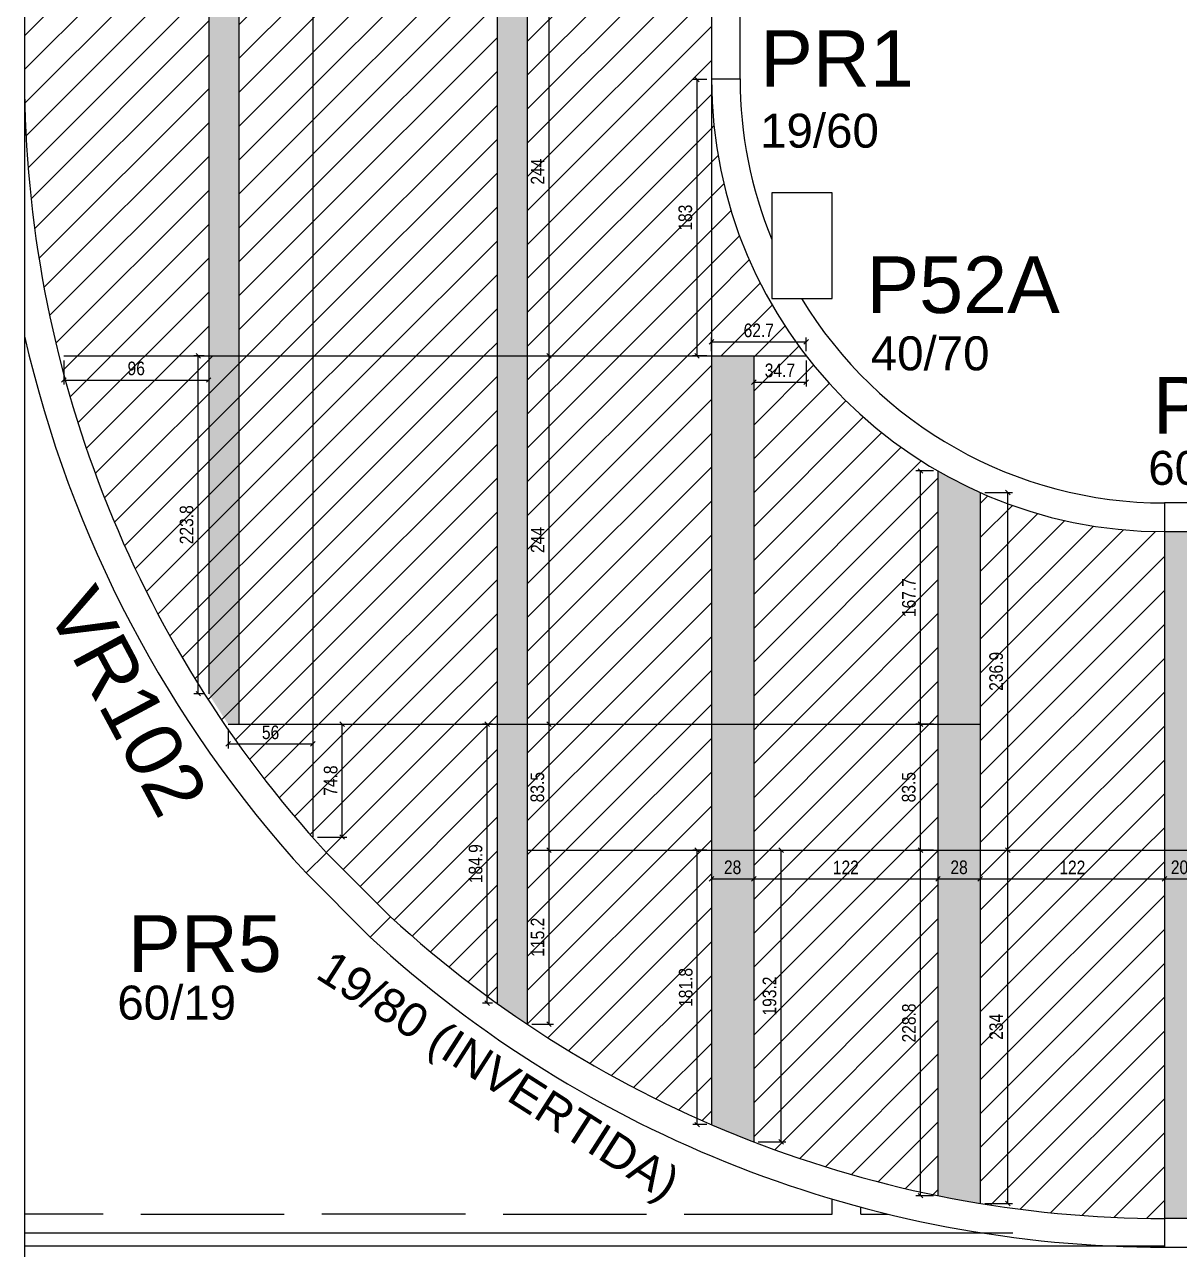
# Model space of a CAD drawing. Extents: x 1137 to 6709, y 1202 to 4823.
# Drawn here: x 2800 to 3565, y 2469 to 3281 of the extents above; entities that cross this region are included whole.
import ezdxf

# ---------------------------------------------------------------- set-up
doc = ezdxf.new("R2010")
doc.units = 0
for name, color, linetype in [('216', 7, 'Continuous'), ('220', 4, 'Continuous'), ('Painéis', 200, 'Continuous'), ('Pilares', 5, 'Continuous'), ('VIGA', 3, 'Continuous')]:
    doc.layers.add(name, color=color, linetype=linetype)
doc.layers.add('Hachura', color=251, linetype='Continuous', lineweight=9)
doc.layers.add('REAPROVEITAMENTO', color=251, linetype='Continuous', lineweight=9)
doc.styles.add('COTA TECNICA-50', font='techl___.ttf', dxfattribs={"height": 9})
doc.styles.get("Standard").update_dxf_attribs({"font": 'arial.ttf'})
doc.dimstyles.new('COTA PAINEL-50', dxfattribs={"dimtxt": 9, "dimasz": 3, "dimexe": 3, "dimexo": 3, "dimgap": 3, "dimtad": 1, "dimdec": 1, "dimzin": 12, "dimdsep": 46, "dimtxsty": 'COTA TECNICA-50', "dimblk1": 'OBLIQUE', "dimblk2": 'OBLIQUE', "dimsah": 1, "dimcen": 0.9, "dimclrd": 4, "dimclre": 4, "dimclrt": 240, "dimadec": 1, "dimazin": 3, "dimtfac": 1, "dimtdec": 1, "dimtmove": 0, "dimatfit": 3, "dimfxl": 1, "dimtolj": 1, "dimtzin": 12, "dimarcsym": 0})
pattern_1 = [(45, (3784.961, 2889.085), (-6.73519, 6.73519), []), (45, (3789.451, 2889.085), (-6.73519, 6.73519), [])]
pattern_2 = [(45, (3784.961, 2889.085), (-11.22532, 11.22532), [])]

# ---------------------------------------------------------------- blocks, each defined once
blk = doc.blocks.new('_Oblique')
at = {"color": 0, "linetype": 'ByBlock', "lineweight": -2}
blk.add_line((-0.5, -0.5), (0.5, 0.5), dxfattribs=at)
blk = doc.blocks.new('*D7')
at = {"color": 4, "lineweight": -2, "transparency": 16777216}
for p, q in [((2825.72, 3058.27), (2825.72, 3042.23)), ((2921.69, 3058.27), (2921.69, 3042.23)), ((2825.72, 3045.23), (2921.69, 3045.23))]:
    blk.add_line(p, q, dxfattribs=at)
at = {"layer": 'Defpoints', "color": 0, "transparency": 16777216}
for p in [(2825.72, 3061.27), (2921.69, 3061.27), (2921.69, 3045.23)]:
    blk.add_point(p, dxfattribs=at)
at = {"color": 4, "lineweight": -2, "transparency": 16777216, "xscale": 3, "yscale": 3, "zscale": 3, "rotation": 180}
blk.add_blockref('_Oblique', (2825.72, 3045.23), dxfattribs=at)
at = {"color": 4, "lineweight": -2, "transparency": 16777216, "xscale": 3, "yscale": 3, "zscale": 3}
blk.add_blockref('_Oblique', (2921.69, 3045.23), dxfattribs=at)
at = {"color": 240, "transparency": 16777216, "insert": (2873.7, 3052.85), "char_height": 9, "attachment_point": 5, "style": 'COTA TECNICA-50'}
blk.add_mtext('\\A1;96', dxfattribs=at)
blk = doc.blocks.new('*D8')
at = {"color": 4, "lineweight": -2, "transparency": 16777216}
for p, q in [((3251.69, 3244.28), (3242.14, 3244.28)), ((3245.14, 3061.27), (3245.14, 3244.28)), ((3251.69, 3061.27), (3242.14, 3061.27))]:
    blk.add_line(p, q, dxfattribs=at)
at = {"layer": 'Defpoints', "color": 0, "transparency": 16777216}
for p in [(3245.14, 3244.28), (3254.69, 3244.28), (3254.69, 3061.27)]:
    blk.add_point(p, dxfattribs=at)
at = {"color": 4, "lineweight": -2, "transparency": 16777216, "xscale": 3, "yscale": 3, "zscale": 3}
for p, rotation in [((3245.14, 3244.28), 90), ((3245.14, 3061.27), 270)]:
    blk.add_blockref('_Oblique', p, dxfattribs=dict(at, rotation=rotation))
at = {"color": 240, "transparency": 16777216, "insert": (3237.42, 3152.77), "char_height": 9, "attachment_point": 5, "rotation": 90, "style": 'COTA TECNICA-50'}
blk.add_mtext('\\A1;183', dxfattribs=at)
blk = doc.blocks.new('*D9')
at = {"color": 4, "lineweight": -2, "transparency": 16777216}
for p, q in [((3254.69, 3064.27), (3254.69, 3073.47)), ((3254.69, 3070.47), (3317.35, 3070.47)), ((3317.35, 3064.27), (3317.35, 3073.47))]:
    blk.add_line(p, q, dxfattribs=at)
at = {"layer": 'Defpoints', "color": 0, "transparency": 16777216}
for p in [(3317.35, 3070.47), (3254.69, 3061.27), (3317.35, 3061.27)]:
    blk.add_point(p, dxfattribs=at)
at = {"color": 4, "lineweight": -2, "transparency": 16777216, "xscale": 3, "yscale": 3, "zscale": 3, "rotation": 180}
blk.add_blockref('_Oblique', (3254.69, 3070.47), dxfattribs=at)
at = {"color": 4, "lineweight": -2, "transparency": 16777216, "xscale": 3, "yscale": 3, "zscale": 3}
blk.add_blockref('_Oblique', (3317.35, 3070.47), dxfattribs=at)
at = {"color": 240, "transparency": 16777216, "insert": (3286.02, 3078.06), "char_height": 9, "attachment_point": 5, "style": 'COTA TECNICA-50'}
blk.add_mtext('\\A1;62.7', dxfattribs=at)
blk = doc.blocks.new('*D10')
at = {"color": 4, "lineweight": -2, "transparency": 16777216}
for p, q in [((3282.69, 3058.27), (3282.69, 3040.87)), ((3317.35, 3058.27), (3317.35, 3040.87)), ((3282.69, 3043.87), (3317.35, 3043.87))]:
    blk.add_line(p, q, dxfattribs=at)
at = {"layer": 'Defpoints', "color": 0, "transparency": 16777216}
for p in [(3282.69, 3061.27), (3317.35, 3061.27), (3317.35, 3043.87)]:
    blk.add_point(p, dxfattribs=at)
at = {"color": 4, "lineweight": -2, "transparency": 16777216, "xscale": 3, "yscale": 3, "zscale": 3, "rotation": 180}
blk.add_blockref('_Oblique', (3282.69, 3043.87), dxfattribs=at)
at = {"color": 4, "lineweight": -2, "transparency": 16777216, "xscale": 3, "yscale": 3, "zscale": 3}
blk.add_blockref('_Oblique', (3317.35, 3043.87), dxfattribs=at)
at = {"color": 240, "transparency": 16777216, "insert": (3300.02, 3051.57), "char_height": 9, "attachment_point": 5, "style": 'COTA TECNICA-50'}
blk.add_mtext('\\A1;34.7', dxfattribs=at)
blk = doc.blocks.new('*D11')
at = {"color": 4, "lineweight": -2, "transparency": 16777216}
for p, q in [((3401.69, 2984.97), (3390.11, 2984.97)), ((3393.11, 2817.27), (3393.11, 2984.97)), ((3401.69, 2817.27), (3390.11, 2817.27))]:
    blk.add_line(p, q, dxfattribs=at)
at = {"layer": 'Defpoints', "color": 0, "transparency": 16777216}
for p in [(3393.11, 2984.97), (3404.69, 2984.97), (3404.69, 2817.27)]:
    blk.add_point(p, dxfattribs=at)
at = {"color": 4, "lineweight": -2, "transparency": 16777216, "xscale": 3, "yscale": 3, "zscale": 3}
for p, rotation in [((3393.11, 2984.97), 90), ((3393.11, 2817.27), 270)]:
    blk.add_blockref('_Oblique', p, dxfattribs=dict(at, rotation=rotation))
at = {"color": 240, "transparency": 16777216, "insert": (3385.52, 2901.12), "char_height": 9, "attachment_point": 5, "rotation": 90, "style": 'COTA TECNICA-50'}
blk.add_mtext('\\A1;167.7', dxfattribs=at)
blk = doc.blocks.new('*D12')
at = {"color": 4, "lineweight": -2, "transparency": 16777216}
for p, q in [((3254.69, 2730.77), (3254.69, 2711.83)), ((3282.69, 2730.77), (3282.69, 2711.83)), ((3254.69, 2714.83), (3282.69, 2714.83))]:
    blk.add_line(p, q, dxfattribs=at)
at = {"layer": 'Defpoints', "color": 0, "transparency": 16777216}
for p in [(3254.69, 2733.77), (3282.69, 2733.77), (3282.69, 2714.83)]:
    blk.add_point(p, dxfattribs=at)
at = {"color": 4, "lineweight": -2, "transparency": 16777216, "xscale": 3, "yscale": 3, "zscale": 3, "rotation": 180}
blk.add_blockref('_Oblique', (3254.69, 2714.83), dxfattribs=at)
at = {"color": 4, "lineweight": -2, "transparency": 16777216, "xscale": 3, "yscale": 3, "zscale": 3}
blk.add_blockref('_Oblique', (3282.69, 2714.83), dxfattribs=at)
at = {"color": 240, "transparency": 16777216, "insert": (3268.69, 2722.42), "char_height": 9, "attachment_point": 5, "style": 'COTA TECNICA-50'}
blk.add_mtext('\\A1;28', dxfattribs=at)
blk = doc.blocks.new('*D13')
at = {"color": 4, "lineweight": -2, "transparency": 16777216}
for p, q in [((3282.69, 2730.77), (3282.69, 2711.83)), ((3282.69, 2714.83), (3404.69, 2714.83))]:
    blk.add_line(p, q, dxfattribs=at)
at = {"layer": 'Defpoints', "color": 0, "transparency": 16777216}
for p in [(3282.69, 2733.77), (3404.69, 2714.83), (3404.69, 2714.83)]:
    blk.add_point(p, dxfattribs=at)
at = {"color": 4, "lineweight": -2, "transparency": 16777216, "xscale": 3, "yscale": 3, "zscale": 3, "rotation": 180}
blk.add_blockref('_Oblique', (3282.69, 2714.83), dxfattribs=at)
at = {"color": 4, "lineweight": -2, "transparency": 16777216, "xscale": 3, "yscale": 3, "zscale": 3}
blk.add_blockref('_Oblique', (3404.69, 2714.83), dxfattribs=at)
at = {"color": 240, "transparency": 16777216, "insert": (3343.69, 2722.38), "char_height": 9, "attachment_point": 5, "style": 'COTA TECNICA-50'}
blk.add_mtext('\\A1;122', dxfattribs=at)
blk = doc.blocks.new('*D14')
at = {"color": 4, "lineweight": -2, "transparency": 16777216}
blk.add_line((3404.69, 2714.83), (3432.69, 2714.83), dxfattribs=at)
at = {"layer": 'Defpoints', "color": 0, "transparency": 16777216}
for p in [(3404.69, 2714.83), (3432.69, 2714.83), (3432.69, 2714.83)]:
    blk.add_point(p, dxfattribs=at)
at = {"color": 4, "lineweight": -2, "transparency": 16777216, "xscale": 3, "yscale": 3, "zscale": 3, "rotation": 180}
blk.add_blockref('_Oblique', (3404.69, 2714.83), dxfattribs=at)
at = {"color": 4, "lineweight": -2, "transparency": 16777216, "xscale": 3, "yscale": 3, "zscale": 3}
blk.add_blockref('_Oblique', (3432.69, 2714.83), dxfattribs=at)
at = {"color": 240, "transparency": 16777216, "insert": (3418.69, 2722.42), "char_height": 9, "attachment_point": 5, "style": 'COTA TECNICA-50'}
blk.add_mtext('\\A1;28', dxfattribs=at)
blk = doc.blocks.new('*D15')
at = {"color": 4, "lineweight": -2, "transparency": 16777216}
blk.add_line((3432.69, 2714.83), (3554.69, 2714.83), dxfattribs=at)
at = {"layer": 'Defpoints', "color": 0, "transparency": 16777216}
for p in [(3432.69, 2714.83), (3554.69, 2714.83), (3554.69, 2714.83)]:
    blk.add_point(p, dxfattribs=at)
at = {"color": 4, "lineweight": -2, "transparency": 16777216, "xscale": 3, "yscale": 3, "zscale": 3, "rotation": 180}
blk.add_blockref('_Oblique', (3432.69, 2714.83), dxfattribs=at)
at = {"color": 4, "lineweight": -2, "transparency": 16777216, "xscale": 3, "yscale": 3, "zscale": 3}
blk.add_blockref('_Oblique', (3554.69, 2714.83), dxfattribs=at)
at = {"color": 240, "transparency": 16777216, "insert": (3493.69, 2722.38), "char_height": 9, "attachment_point": 5, "style": 'COTA TECNICA-50'}
blk.add_mtext('\\A1;122', dxfattribs=at)
blk = doc.blocks.new('*D16')
at = {"color": 4, "lineweight": -2, "transparency": 16777216}
blk.add_line((3554.69, 2714.83), (3574.69, 2714.83), dxfattribs=at)
at = {"layer": 'Defpoints', "color": 0, "transparency": 16777216}
for p in [(3554.69, 2714.83), (3574.69, 2714.83), (3574.69, 2714.83)]:
    blk.add_point(p, dxfattribs=at)
at = {"color": 4, "lineweight": -2, "transparency": 16777216, "xscale": 3, "yscale": 3, "zscale": 3, "rotation": 180}
blk.add_blockref('_Oblique', (3554.69, 2714.83), dxfattribs=at)
at = {"color": 4, "lineweight": -2, "transparency": 16777216, "xscale": 3, "yscale": 3, "zscale": 3}
blk.add_blockref('_Oblique', (3574.69, 2714.83), dxfattribs=at)
at = {"color": 240, "transparency": 16777216, "insert": (3564.69, 2722.42), "char_height": 9, "attachment_point": 5, "style": 'COTA TECNICA-50'}
blk.add_mtext('\\A1;20', dxfattribs=at)
blk = doc.blocks.new('*D27')
at = {"color": 4, "lineweight": -2, "transparency": 16777216}
for p, q in [((3135.69, 2733.77), (3150.12, 2733.77)), ((3147.12, 2618.53), (3147.12, 2733.77)), ((3135.69, 2618.53), (3150.12, 2618.53))]:
    blk.add_line(p, q, dxfattribs=at)
at = {"layer": 'Defpoints', "color": 0, "transparency": 16777216}
for p in [(3132.69, 2733.77), (3147.12, 2733.77), (3132.69, 2618.53)]:
    blk.add_point(p, dxfattribs=at)
at = {"color": 4, "lineweight": -2, "transparency": 16777216, "xscale": 3, "yscale": 3, "zscale": 3}
for p, rotation in [((3147.12, 2733.77), 90), ((3147.12, 2618.53), 270)]:
    blk.add_blockref('_Oblique', p, dxfattribs=dict(at, rotation=rotation))
at = {"color": 240, "transparency": 16777216, "insert": (3139.52, 2676.15), "char_height": 9, "attachment_point": 5, "rotation": 90, "style": 'COTA TECNICA-50'}
blk.add_mtext('\\A1;115.2', dxfattribs=at)
blk = doc.blocks.new('*D28')
at = {"color": 4, "lineweight": -2, "transparency": 16777216}
for p, q in [((3135.69, 2817.27), (3150.12, 2817.27)), ((3147.12, 2733.77), (3147.12, 2817.27)), ((3135.69, 2733.77), (3150.12, 2733.77))]:
    blk.add_line(p, q, dxfattribs=at)
at = {"layer": 'Defpoints', "color": 0, "transparency": 16777216}
for p in [(3132.69, 2817.27), (3147.12, 2817.27), (3132.69, 2733.77)]:
    blk.add_point(p, dxfattribs=at)
at = {"color": 4, "lineweight": -2, "transparency": 16777216, "xscale": 3, "yscale": 3, "zscale": 3}
for p, rotation in [((3147.12, 2817.27), 90), ((3147.12, 2733.77), 270)]:
    blk.add_blockref('_Oblique', p, dxfattribs=dict(at, rotation=rotation))
at = {"color": 240, "transparency": 16777216, "insert": (3139.4, 2775.52), "char_height": 9, "attachment_point": 5, "rotation": 90, "style": 'COTA TECNICA-50'}
blk.add_mtext('\\A1;83.5', dxfattribs=at)
blk = doc.blocks.new('*D29')
at = {"color": 4, "lineweight": -2, "transparency": 16777216}
for p, q in [((3135.69, 3061.27), (3150.12, 3061.27)), ((3147.12, 2817.27), (3147.12, 3061.27)), ((3135.69, 2817.27), (3150.12, 2817.27))]:
    blk.add_line(p, q, dxfattribs=at)
at = {"layer": 'Defpoints', "color": 0, "transparency": 16777216}
for p in [(3132.69, 3061.27), (3147.12, 3061.27), (3132.69, 2817.27)]:
    blk.add_point(p, dxfattribs=at)
at = {"color": 4, "lineweight": -2, "transparency": 16777216, "xscale": 3, "yscale": 3, "zscale": 3}
for p, rotation in [((3147.12, 3061.27), 90), ((3147.12, 2817.27), 270)]:
    blk.add_blockref('_Oblique', p, dxfattribs=dict(at, rotation=rotation))
at = {"color": 240, "transparency": 16777216, "insert": (3139.55, 2939.27), "char_height": 9, "attachment_point": 5, "rotation": 90, "style": 'COTA TECNICA-50'}
blk.add_mtext('\\A1;244', dxfattribs=at)
blk = doc.blocks.new('*D30')
at = {"color": 4, "lineweight": -2, "transparency": 16777216}
for p, q in [((3135.69, 3305.27), (3150.12, 3305.27)), ((3147.12, 3061.27), (3147.12, 3305.27)), ((3135.69, 3061.27), (3150.12, 3061.27))]:
    blk.add_line(p, q, dxfattribs=at)
at = {"layer": 'Defpoints', "color": 0, "transparency": 16777216}
for p in [(3132.69, 3305.27), (3147.12, 3305.27), (3132.69, 3061.27)]:
    blk.add_point(p, dxfattribs=at)
at = {"color": 4, "lineweight": -2, "transparency": 16777216, "xscale": 3, "yscale": 3, "zscale": 3}
for p, rotation in [((3147.12, 3305.27), 90), ((3147.12, 3061.27), 270)]:
    blk.add_blockref('_Oblique', p, dxfattribs=dict(at, rotation=rotation))
at = {"color": 240, "transparency": 16777216, "insert": (3139.55, 3183.27), "char_height": 9, "attachment_point": 5, "rotation": 90, "style": 'COTA TECNICA-50'}
blk.add_mtext('\\A1;244', dxfattribs=at)
blk = doc.blocks.new('*D32')
at = {"color": 4, "lineweight": -2, "transparency": 16777216}
for p, q in [((2934.64, 2814.27), (2934.64, 2801.19)), ((2990.69, 2814.27), (2990.69, 2801.19)), ((2934.64, 2804.19), (2990.69, 2804.19))]:
    blk.add_line(p, q, dxfattribs=at)
at = {"layer": 'Defpoints', "color": 0, "transparency": 16777216}
for p in [(2934.64, 2817.27), (2990.69, 2817.27), (2990.69, 2804.19)]:
    blk.add_point(p, dxfattribs=at)
at = {"color": 4, "lineweight": -2, "transparency": 16777216, "xscale": 3, "yscale": 3, "zscale": 3, "rotation": 180}
blk.add_blockref('_Oblique', (2934.64, 2804.19), dxfattribs=at)
at = {"color": 4, "lineweight": -2, "transparency": 16777216, "xscale": 3, "yscale": 3, "zscale": 3}
blk.add_blockref('_Oblique', (2990.69, 2804.19), dxfattribs=at)
at = {"color": 240, "transparency": 16777216, "insert": (2962.66, 2811.79), "char_height": 9, "attachment_point": 5, "style": 'COTA TECNICA-50'}
blk.add_mtext('\\A1;56', dxfattribs=at)
blk = doc.blocks.new('*D33')
at = {"color": 4, "lineweight": -2, "transparency": 16777216}
for p, q in [((2993.69, 2817.27), (3013.08, 2817.27)), ((3010.08, 2742.49), (3010.08, 2817.27)), ((2993.69, 2742.49), (3013.08, 2742.49))]:
    blk.add_line(p, q, dxfattribs=at)
at = {"layer": 'Defpoints', "color": 0, "transparency": 16777216}
for p in [(2990.69, 2817.27), (3010.08, 2817.27), (2990.69, 2742.49)]:
    blk.add_point(p, dxfattribs=at)
at = {"color": 4, "lineweight": -2, "transparency": 16777216, "xscale": 3, "yscale": 3, "zscale": 3}
for p, rotation in [((3010.08, 2817.27), 90), ((3010.08, 2742.49), 270)]:
    blk.add_blockref('_Oblique', p, dxfattribs=dict(at, rotation=rotation))
at = {"color": 240, "transparency": 16777216, "insert": (3002.5, 2779.88), "char_height": 9, "attachment_point": 5, "rotation": 90, "style": 'COTA TECNICA-50'}
blk.add_mtext('\\A1;74.8', dxfattribs=at)
blk = doc.blocks.new('*D34')
at = {"color": 4, "lineweight": -2, "transparency": 16777216}
for p, q in [((2918.69, 3061.27), (2911.78, 3061.27)), ((2914.78, 2837.45), (2914.78, 3061.27)), ((2918.69, 2837.45), (2911.78, 2837.45))]:
    blk.add_line(p, q, dxfattribs=at)
at = {"layer": 'Defpoints', "color": 0, "transparency": 16777216}
for p in [(2914.78, 3061.27), (2921.69, 3061.27), (2921.69, 2837.45)]:
    blk.add_point(p, dxfattribs=at)
at = {"color": 4, "lineweight": -2, "transparency": 16777216, "xscale": 3, "yscale": 3, "zscale": 3}
for p, rotation in [((2914.78, 3061.27), 90), ((2914.78, 2837.45), 270)]:
    blk.add_blockref('_Oblique', p, dxfattribs=dict(at, rotation=rotation))
at = {"color": 240, "transparency": 16777216, "insert": (2907.06, 2949.36), "char_height": 9, "attachment_point": 5, "rotation": 90, "style": 'COTA TECNICA-50'}
blk.add_mtext('\\A1;223.8', dxfattribs=at)
blk = doc.blocks.new('*D35')
at = {"color": 4, "lineweight": -2, "transparency": 16777216}
for p, q in [((3109.69, 2817.27), (3103.07, 2817.27)), ((3106.07, 2632.42), (3106.07, 2817.27)), ((3109.69, 2632.42), (3103.07, 2632.42))]:
    blk.add_line(p, q, dxfattribs=at)
at = {"layer": 'Defpoints', "color": 0, "transparency": 16777216}
for p in [(3106.07, 2817.27), (3112.69, 2817.27), (3112.69, 2632.42)]:
    blk.add_point(p, dxfattribs=at)
at = {"color": 4, "lineweight": -2, "transparency": 16777216, "xscale": 3, "yscale": 3, "zscale": 3}
for p, rotation in [((3106.07, 2817.27), 90), ((3106.07, 2632.42), 270)]:
    blk.add_blockref('_Oblique', p, dxfattribs=dict(at, rotation=rotation))
at = {"color": 240, "transparency": 16777216, "insert": (3098.48, 2724.85), "char_height": 9, "attachment_point": 5, "rotation": 90, "style": 'COTA TECNICA-50'}
blk.add_mtext('\\A1;184.9', dxfattribs=at)
blk = doc.blocks.new('*D36')
at = {"color": 4, "lineweight": -2, "transparency": 16777216}
for p, q in [((3251.69, 2733.77), (3242.28, 2733.77)), ((3245.28, 2551.99), (3245.28, 2733.77)), ((3251.69, 2551.99), (3242.28, 2551.99))]:
    blk.add_line(p, q, dxfattribs=at)
at = {"layer": 'Defpoints', "color": 0, "transparency": 16777216}
for p in [(3245.28, 2733.77), (3254.69, 2733.77), (3254.69, 2551.99)]:
    blk.add_point(p, dxfattribs=at)
at = {"color": 4, "lineweight": -2, "transparency": 16777216, "xscale": 3, "yscale": 3, "zscale": 3}
for p, rotation in [((3245.28, 2733.77), 90), ((3245.28, 2551.99), 270)]:
    blk.add_blockref('_Oblique', p, dxfattribs=dict(at, rotation=rotation))
at = {"color": 240, "transparency": 16777216, "insert": (3237.69, 2642.88), "char_height": 9, "attachment_point": 5, "rotation": 90, "style": 'COTA TECNICA-50'}
blk.add_mtext('\\A1;181.8', dxfattribs=at)
blk = doc.blocks.new('*D37')
at = {"color": 4, "lineweight": -2, "transparency": 16777216}
for p, q in [((3285.69, 2733.77), (3303.89, 2733.77)), ((3300.89, 2540.55), (3300.89, 2733.77)), ((3285.69, 2540.55), (3303.89, 2540.55))]:
    blk.add_line(p, q, dxfattribs=at)
at = {"layer": 'Defpoints', "color": 0, "transparency": 16777216}
for p in [(3282.69, 2733.77), (3300.89, 2733.77), (3282.69, 2540.55)]:
    blk.add_point(p, dxfattribs=at)
at = {"color": 4, "lineweight": -2, "transparency": 16777216, "xscale": 3, "yscale": 3, "zscale": 3}
for p, rotation in [((3300.89, 2733.77), 90), ((3300.89, 2540.55), 270)]:
    blk.add_blockref('_Oblique', p, dxfattribs=dict(at, rotation=rotation))
at = {"color": 240, "transparency": 16777216, "insert": (3293.16, 2637.16), "char_height": 9, "attachment_point": 5, "rotation": 90, "style": 'COTA TECNICA-50'}
blk.add_mtext('\\A1;193.2', dxfattribs=at)
blk = doc.blocks.new('*D38')
at = {"color": 4, "lineweight": -2, "transparency": 16777216}
for p, q in [((3401.69, 2733.77), (3390.11, 2733.77)), ((3393.11, 2504.93), (3393.11, 2733.77)), ((3401.69, 2504.93), (3390.11, 2504.93))]:
    blk.add_line(p, q, dxfattribs=at)
at = {"layer": 'Defpoints', "color": 0, "transparency": 16777216}
for p in [(3393.11, 2733.77), (3404.69, 2733.77), (3404.69, 2504.93)]:
    blk.add_point(p, dxfattribs=at)
at = {"color": 4, "lineweight": -2, "transparency": 16777216, "xscale": 3, "yscale": 3, "zscale": 3}
for p, rotation in [((3393.11, 2733.77), 90), ((3393.11, 2504.93), 270)]:
    blk.add_blockref('_Oblique', p, dxfattribs=dict(at, rotation=rotation))
at = {"color": 240, "transparency": 16777216, "insert": (3385.52, 2619.35), "char_height": 9, "attachment_point": 5, "rotation": 90, "style": 'COTA TECNICA-50'}
blk.add_mtext('\\A1;228.8', dxfattribs=at)
blk = doc.blocks.new('*D39')
at = {"color": 4, "lineweight": -2, "transparency": 16777216}
for p, q in [((3401.69, 2817.27), (3390.11, 2817.27)), ((3393.11, 2733.77), (3393.11, 2817.27)), ((3401.69, 2733.77), (3390.11, 2733.77))]:
    blk.add_line(p, q, dxfattribs=at)
at = {"layer": 'Defpoints', "color": 0, "transparency": 16777216}
for p in [(3393.11, 2817.27), (3404.69, 2817.27), (3404.69, 2733.77)]:
    blk.add_point(p, dxfattribs=at)
at = {"color": 4, "lineweight": -2, "transparency": 16777216, "xscale": 3, "yscale": 3, "zscale": 3}
for p, rotation in [((3393.11, 2817.27), 90), ((3393.11, 2733.77), 270)]:
    blk.add_blockref('_Oblique', p, dxfattribs=dict(at, rotation=rotation))
at = {"color": 240, "transparency": 16777216, "insert": (3385.39, 2775.52), "char_height": 9, "attachment_point": 5, "rotation": 90, "style": 'COTA TECNICA-50'}
blk.add_mtext('\\A1;83.5', dxfattribs=at)
blk = doc.blocks.new('*D40')
at = {"color": 4, "lineweight": -2, "transparency": 16777216}
for p, q in [((3435.69, 2733.77), (3454, 2733.77)), ((3451, 2499.79), (3451, 2733.77)), ((3435.69, 2499.79), (3454, 2499.79))]:
    blk.add_line(p, q, dxfattribs=at)
at = {"layer": 'Defpoints', "color": 0, "transparency": 16777216}
for p in [(3432.69, 2733.77), (3451, 2733.77), (3432.69, 2499.79)]:
    blk.add_point(p, dxfattribs=at)
at = {"color": 4, "lineweight": -2, "transparency": 16777216, "xscale": 3, "yscale": 3, "zscale": 3}
for p, rotation in [((3451, 2733.77), 90), ((3451, 2499.79), 270)]:
    blk.add_blockref('_Oblique', p, dxfattribs=dict(at, rotation=rotation))
at = {"color": 240, "transparency": 16777216, "insert": (3443.31, 2616.78), "char_height": 9, "attachment_point": 5, "rotation": 90, "style": 'COTA TECNICA-50'}
blk.add_mtext('\\A1;234', dxfattribs=at)
blk = doc.blocks.new('*D43')
at = {"color": 4, "lineweight": -2, "transparency": 16777216}
for p, q in [((3435.69, 2970.7), (3454, 2970.7)), ((3451, 2733.77), (3451, 2970.7)), ((3435.69, 2733.77), (3454, 2733.77))]:
    blk.add_line(p, q, dxfattribs=at)
at = {"layer": 'Defpoints', "color": 0, "transparency": 16777216}
for p in [(3432.69, 2970.7), (3451, 2970.7), (3432.69, 2733.77)]:
    blk.add_point(p, dxfattribs=at)
at = {"color": 4, "lineweight": -2, "transparency": 16777216, "xscale": 3, "yscale": 3, "zscale": 3}
for p, rotation in [((3451, 2970.7), 90), ((3451, 2733.77), 270)]:
    blk.add_blockref('_Oblique', p, dxfattribs=dict(at, rotation=rotation))
at = {"color": 240, "transparency": 16777216, "insert": (3443.28, 2852.24), "char_height": 9, "attachment_point": 5, "rotation": 90, "style": 'COTA TECNICA-50'}
blk.add_mtext('\\A1;236.9', dxfattribs=at)

msp = doc.modelspace()

# ---------------------------------------------------------------- hatches: boundary and pattern name
at = {"layer": 'Hachura', "linetype": 'ByBlock'}
h = msp.add_hatch(color=256, dxfattribs=at)
h.dxf.hatch_style = 1
h.paths.add_polyline_path([(2921.69, 3305.27), (2941.69, 3305.27), (2941.69, 3549.27), (2921.69, 3549.27)])
h.paths.add_polyline_path([(2941.69, 3305.27), (2921.69, 3305.27), (2921.69, 3061.27), (2941.69, 3061.27)])
h.paths.add_polyline_path([(2941.69, 3061.27), (2921.69, 3061.27), (2921.69, 2837.45, 0.007398), (2934.64, 2817.27), (2941.69, 2817.27)])
h.paths.add_polyline_path([(3112.69, 2632.42, 0.008018), (3132.69, 2618.53), (3132.69, 2817.27), (3112.69, 2817.27)])
h.paths.add_polyline_path([(3112.69, 2817.27), (3132.69, 2817.27), (3132.69, 3061.27), (3112.69, 3061.27)])
h.paths.add_polyline_path([(3132.69, 3305.27), (3112.69, 3305.27), (3112.69, 3061.27), (3132.69, 3061.27)])
h.paths.add_polyline_path([(3132.69, 3549.27), (3112.69, 3549.27), (3112.69, 3305.27), (3132.69, 3305.27)])
h.paths.add_polyline_path([(3282.69, 3061.27), (3254.69, 3061.27), (3254.69, 2817.27), (3282.69, 2817.27)])
h.paths.add_polyline_path([(3254.69, 2733.77), (3282.69, 2733.77), (3282.69, 2817.27), (3254.69, 2817.27)])
h.paths.add_polyline_path([(3282.69, 2733.77), (3254.69, 2733.77), (3254.69, 2551.99, 0.00996), (3282.69, 2540.55)])
h.paths.add_polyline_path([(3432.69, 2733.77), (3404.69, 2733.77), (3404.69, 2504.93, 0.009374), (3432.69, 2499.79)])
h.paths.add_polyline_path([(3404.69, 2733.77), (3432.69, 2733.77), (3432.69, 2817.27), (3404.69, 2817.27)])
h.paths.add_polyline_path([(3404.69, 2817.27), (3432.69, 2817.27), (3432.69, 2970.7, -0.026205), (3404.69, 2984.97)])
h = msp.add_hatch(color=256, dxfattribs=at)
h.dxf.hatch_style = 1
h.paths.add_polyline_path([(3574.69, 2944.77), (3554.69, 2944.77), (3554.69, 2700.75), (3574.69, 2700.75)])
h = msp.add_hatch(color=256, dxfattribs=at)
h.dxf.hatch_style = 1
h.paths.add_polyline_path([(3554.69, 2489.77), (3574.69, 2489.77), (3574.69, 2700.75), (3554.69, 2700.75)])
at = {"layer": 'REAPROVEITAMENTO', "linetype": 'ByBlock'}
h = msp.add_hatch(dxfattribs=at)
h.set_pattern_fill('ANSI31', color=256, scale=5, style=2)
h.set_pattern_definition(pattern_2)
h.paths.add_polyline_path([(2921.69, 3305.27), (2799.69, 3305.27), (2799.69, 3244.79, 0.182629), (2990.69, 2742.03), (2990.69, 3061.27), (2921.69, 3061.27)])
h = msp.add_hatch(dxfattribs=at)
h.set_pattern_fill('ANSI31', color=256, scale=5, style=2)
h.set_pattern_definition(pattern_2)
h.paths.add_polyline_path([(2990.69, 3305.27), (2941.69, 3305.27), (2941.69, 3061.27), (2990.69, 3061.27)], flags=17)
h = msp.add_hatch(dxfattribs=at)
h.set_pattern_fill('ANSI31', color=256, scale=5, style=2)
h.set_pattern_definition(pattern_2)
h.paths.add_polyline_path([(3112.69, 3305.27), (2990.69, 3305.27), (2990.69, 3061.27), (3112.69, 3061.27)])
h = msp.add_hatch(dxfattribs=at)
h.set_pattern_fill('ANSI31', color=256, scale=5, style=2)
h.set_pattern_definition(pattern_2)
h.paths.add_polyline_path([(3254.69, 3245.27), (3254.69, 3305.27), (3132.69, 3305.27), (3132.69, 3061.27), (3254.69, 3061.27)])
h = msp.add_hatch(dxfattribs=at)
h.set_pattern_fill('ANSI31', color=256, scale=5, style=2)
h.set_pattern_definition(pattern_2)
h.paths.add_polyline_path([(3254.69, 3244.79), (3254.69, 3061.27), (3317.37, 3061.27, -0.166064)])
h = msp.add_hatch(dxfattribs=at)
h.set_pattern_fill('ANSI31', color=256, scale=5, style=2)
h.set_pattern_definition(pattern_2)
h.paths.add_polyline_path([(3112.69, 3061.27), (2990.69, 3061.27), (2990.69, 2817.27), (3112.69, 2817.27)])
h = msp.add_hatch(dxfattribs=at)
h.set_pattern_fill('ANSI31', color=256, scale=5, style=2)
h.set_pattern_definition(pattern_2)
h.paths.add_polyline_path([(3254.69, 3061.27), (3132.69, 3061.27), (3132.69, 2817.27), (3254.69, 2817.27)])
h = msp.add_hatch(dxfattribs=at)
h.set_pattern_fill('ANSI31', color=256, scale=5, style=2)
h.set_pattern_definition(pattern_2)
h.paths.add_polyline_path([(3317.37, 3061.27), (3282.69, 3061.27), (3282.69, 2817.27), (3404.69, 2817.27), (3404.69, 2984.99, -0.097545)])
h.paths.add_polyline_path([(3394.36, 2883.14), (3394.36, 2918.6), (3375.83, 2918.6), (3375.83, 2883.14)], flags=24)
h.paths.add_polyline_path([(3389.97, 2829.94), (3389.97, 2849.73), (3371.44, 2849.73), (3371.44, 2829.94)], flags=24)
at = {"layer": 'REAPROVEITAMENTO'}
h = msp.add_hatch(dxfattribs=at)
h.set_pattern_fill('ANSI32', color=256)
h.set_pattern_definition(pattern_1)
h.paths.add_polyline_path([(3284.61, 3042.83), (3316.11, 3042.83), (3316.11, 3061.36), (3284.61, 3061.36)], flags=9)
at = {"layer": 'REAPROVEITAMENTO', "linetype": 'ByBlock'}
h = msp.add_hatch(dxfattribs=at)
h.set_pattern_fill('ANSI31', color=256, scale=5, style=2)
h.set_pattern_definition(pattern_2)
h.paths.add_polyline_path([(3554.69, 2944.79, -0.105085), (3432.69, 2970.72), (3432.69, 2733.77), (3554.69, 2733.77)])
h.paths.add_polyline_path([(3452.02, 2832.76), (3452.02, 2872.37), (3433.49, 2872.37), (3433.49, 2832.76)], flags=24)
at = {"layer": 'REAPROVEITAMENTO'}
h = msp.add_hatch(dxfattribs=at)
h.set_pattern_fill('ANSI32', color=256)
h.set_pattern_definition(pattern_1)
h.paths.add_polyline_path([(3148.42, 2925.83), (3148.42, 2952.99), (3129.89, 2952.99), (3129.89, 2925.83)], flags=9)
at = {"layer": 'REAPROVEITAMENTO', "linetype": 'ByBlock'}
h = msp.add_hatch(dxfattribs=at)
h.set_pattern_fill('ANSI31', color=256, scale=5, style=2)
h.set_pattern_definition(pattern_2)
h.paths.add_polyline_path([(3112.69, 2817.27), (2990.69, 2817.27), (2990.69, 2742.03, 0.004381), (2999.61, 2732.12), (3042.03, 2689.7, 0.029943), (3112.69, 2632.32)])
h.paths.add_polyline_path([(3011.37, 2764.51), (3011.37, 2795.6), (2992.84, 2795.6), (2992.84, 2764.51)], flags=24)
h.paths.add_polyline_path([(3107.35, 2706.65), (3107.35, 2742.53), (3088.82, 2742.53), (3088.82, 2706.65)], flags=24)
h = msp.add_hatch(dxfattribs=at)
h.set_pattern_fill('ANSI31', color=256, scale=5, style=2)
h.set_pattern_definition(pattern_2)
h.paths.add_polyline_path([(3254.69, 2817.27), (3132.69, 2817.27), (3132.69, 2733.77), (3254.69, 2733.77)])
h = msp.add_hatch(dxfattribs=at)
h.set_pattern_fill('ANSI31', color=256, scale=5, style=2)
h.set_pattern_definition(pattern_2)
h.paths.add_polyline_path([(3404.69, 2817.27), (3282.69, 2817.27), (3282.69, 2733.77), (3404.69, 2733.77)])
h.paths.add_polyline_path([(3394.13, 2760.25), (3394.13, 2791.35), (3375.6, 2791.35), (3375.6, 2760.25)], flags=24)
at = {"layer": 'REAPROVEITAMENTO'}
h = msp.add_hatch(dxfattribs=at)
h.set_pattern_fill('ANSI32', color=256)
h.set_pattern_definition(pattern_1)
h.paths.add_polyline_path([(3148.14, 2760.25), (3148.14, 2791.35), (3129.61, 2791.35), (3129.61, 2760.25)], flags=9)
at = {"layer": 'REAPROVEITAMENTO', "linetype": 'ByBlock'}
h = msp.add_hatch(dxfattribs=at)
h.set_pattern_fill('ANSI31', color=256, scale=5, style=2)
h.set_pattern_definition(pattern_2)
h.paths.add_polyline_path([(3254.69, 2733.77), (3132.69, 2733.77), (3132.69, 2618.45, 0.045759), (3254.69, 2552)])
h.paths.add_polyline_path([(3246.56, 2626.86), (3246.56, 2658.19), (3228.04, 2658.19), (3228.04, 2626.86)], flags=24)
h = msp.add_hatch(dxfattribs=at)
h.set_pattern_fill('ANSI31', color=256, scale=5, style=2)
h.set_pattern_definition(pattern_2)
h.paths.add_polyline_path([(3404.69, 2733.77), (3282.69, 2733.77), (3282.69, 2540.57, 0.041846), (3404.69, 2504.97)])
h.paths.add_polyline_path([(3331.86, 2713.5), (3354.78, 2713.5), (3354.78, 2732.03), (3331.86, 2732.03)], flags=24)
h.paths.add_polyline_path([(3301.9, 2618.93), (3301.9, 2654.67), (3283.37, 2654.67), (3283.37, 2618.93)], flags=24)
h.paths.add_polyline_path([(3394.39, 2600.79), (3394.39, 2638.38), (3375.87, 2638.38), (3375.87, 2600.79)], flags=24)
h = msp.add_hatch(dxfattribs=at)
h.set_pattern_fill('ANSI31', color=256, scale=5, style=2)
h.set_pattern_definition(pattern_2)
h.paths.add_polyline_path([(3554.69, 2733.77), (3432.69, 2733.77), (3432.69, 2499.83, 0.040302), (3554.69, 2489.77), (3554.69, 2489.79)])
h.paths.add_polyline_path([(3481.86, 2713.5), (3504.78, 2713.5), (3504.78, 2732.03), (3481.86, 2732.03)], flags=24)
h.paths.add_polyline_path([(3452.04, 2603.48), (3452.04, 2630.36), (3433.52, 2630.36), (3433.52, 2603.48)], flags=24)
at = {"layer": 'REAPROVEITAMENTO'}
h = msp.add_hatch(dxfattribs=at)
h.set_pattern_fill('ANSI32', color=256)
h.set_pattern_definition(pattern_1)
h.paths.add_polyline_path([(3148.35, 2659.86), (3148.35, 2691.73), (3129.83, 2691.73), (3129.83, 2659.86)], flags=9)

# ---------------------------------------------------------------- linework, layer by layer
at = {"layer": '216', "linetype": 'Continuous'}
for p, q in [((2799.69, 2573.53), (2799.69, 2573.53)), ((2799.69, 2573.53), (2799.69, 2573.53)), ((2799.69, 2548.53), (2799.69, 2548.53)), ((2799.69, 2548.53), (2799.69, 2548.53))]:
    msp.add_line(p, q, dxfattribs=at)
at = {"layer": 'Painéis', "linetype": 'ByBlock'}
for p, q in [((2921.69, 3549.27), (2921.69, 2837.45)), ((2941.69, 3549.27), (2941.69, 2817.27)), ((2990.69, 3549.27), (2990.69, 2742.49)), ((3112.69, 3549.27), (3112.69, 2632.42)), ((3132.69, 3549.27), (3132.69, 2618.53)), ((3254.69, 3245.27), (3254.69, 2551.99)), ((2825.72, 3061.27), (3317.35, 3061.27)), ((3282.69, 3061.27), (3282.69, 2540.55)), ((3404.69, 2984.97), (3404.69, 2504.93)), ((3432.69, 2970.7), (3432.69, 2499.79)), ((3554.69, 2944.77), (3554.69, 2489.77)), ((2934.64, 2817.27), (3432.69, 2817.27)), ((3132.69, 2733.77), (4486.69, 2733.77))]:
    msp.add_line(p, q, dxfattribs=at)
at = {"layer": 'Pilares'}
for p, q in [((2999.61, 2732.12), (2986.17, 2718.69)), ((3042.03, 2689.7), (2999.61, 2732.12)), ((2986.17, 2718.69), (3028.6, 2676.26)), ((3028.6, 2676.26), (3042.03, 2689.7))]:
    msp.add_line(p, q, dxfattribs=at)
for points in [[(3254.69, 3244.79), (3273.69, 3244.79), (3273.69, 3304.79), (3254.69, 3304.79), (3254.69, 3244.79)], [(3294.69, 3099.29), (3334.69, 3099.29), (3334.69, 3169.29), (3294.69, 3169.29), (3294.69, 3099.29)], [(3554.69, 2944.79), (3614.69, 2944.79), (3614.69, 2963.79), (3554.69, 2963.79), (3554.69, 2944.79)], [(3554.69, 2470.79), (3614.69, 2470.79), (3614.69, 2489.79), (3554.69, 2489.79), (3554.69, 2470.79)]]:
    msp.add_lwpolyline(points, dxfattribs=at)
at = {"layer": 'VIGA'}
for p, q in [((2799.69, 3863.26), (2799.69, 2321.03)), ((3334.69, 2492.77), (3334.69, 2502.71)), ((2799.69, 2492.77), (2799.69, 2492.77)), ((2799.69, 2492.77), (2799.69, 2492.77)), ((2851.69, 2492.77), (2799.69, 2492.77)), ((2876.69, 2492.77), (2971.69, 2492.77)), ((3091.69, 2492.77), (2996.69, 2492.77)), ((3116.69, 2492.77), (3211.69, 2492.77)), ((3236.69, 2492.77), (3334.69, 2492.77)), ((3353.69, 2492.77), (3353.69, 2497.35)), ((3353.69, 2492.77), (3371.6, 2492.77)), ((2799.69, 2480.28), (3454.19, 2480.28)), ((3554.69, 2471.6), (2799.69, 2471.6))]:
    msp.add_line(p, q, dxfattribs=at)
for centre, radius, start, end in [((3560.47, 3246.15), 760.78, 180.10216, 222.50532), ((3554.69, 3244.79), 300, 180, 270), ((3554.69, 3244.79), 281, 180, 202.29136), ((3554.69, 3244.79), 281, 211.18437, 270), ((3565.59, 3249.22), 785.61, 192.86098, 222.47798), ((3555.99, 3250.37), 760.59, 227.48916, 269.90185), ((3555.16, 3248.26), 777.47, 227.36833, 269.9649)]:
    msp.add_arc(centre, radius, start, end, dxfattribs=at)

# ---------------------------------------------------------------- texts
at = {"layer": '216'}
for s, p in [('19/60', (3286.92, 3199.15)), ('40/70', (3360.19, 3051.66)), ('60/19', (3543.98, 2975.79)), ('60/19', (2861.18, 2621.58))]:
    msp.add_text(s, height=22.5, dxfattribs=at).set_placement(p)
msp.add_text('19/80 (INVERTIDA)', height=22.5, rotation=327.36603, dxfattribs=at).set_placement((2991.49, 2649.74))
at = {"layer": '220'}
for s, p in [('PR1', (3286.92, 3239.44)), ('P52A', (3357.3, 3089.6)), ('PR3', (3546.94, 3009.77)), ('PR5', (2868.22, 2653.17))]:
    msp.add_text(s, height=37.5, dxfattribs=at).set_placement(p)
msp.add_text('VR102', height=37.5, rotation=298.22673, dxfattribs=at).set_placement((2813.6, 2893.96))

# ---------------------------------------------------------------- dimensions: what is measured, and where the dimension line sits
for base, p1, p2, picture, middle in [((3147.12, 3305.27), (3132.69, 3061.27), (3132.69, 3305.27), '*D30', (3139.55, 3183.27)), ((3147.12, 3061.27), (3132.69, 2817.27), (3132.69, 3061.27), '*D29', (3139.55, 2939.27)), ((3147.12, 2817.27), (3132.69, 2733.77), (3132.69, 2817.27), '*D28', (3139.4, 2775.52)), ((3393.11, 2817.27), (3404.69, 2733.77), (3404.69, 2817.27), '*D39', (3385.39, 2775.52))]:
    dim = msp.add_linear_dim(base=base, p1=p1, p2=p2, angle=90, dimstyle='COTA PAINEL-50', override={"dimtmove": 1})
    dim.commit()
    dim.dimension.update_dxf_attribs({"geometry": picture, "text_midpoint": middle})
for base, p1, p2, picture, middle in [((3245.14, 3244.28), (3254.69, 3061.27), (3254.69, 3244.28), '*D8', (3237.42, 3152.77)), ((2914.78, 3061.27), (2921.69, 2837.45), (2921.69, 3061.27), '*D34', (2907.06, 2949.36)), ((3393.11, 2984.97), (3404.69, 2817.27), (3404.69, 2984.97), '*D11', (3385.52, 2901.12)), ((3451, 2970.7), (3432.69, 2733.77), (3432.69, 2970.7), '*D43', (3443.28, 2852.24)), ((3010.08, 2817.27), (2990.69, 2742.49), (2990.69, 2817.27), '*D33', (3002.5, 2779.88)), ((3106.0694, 2817.2741), (3112.6855, 2632.4239), (3112.6855, 2817.2741), '*D35', (3098.4773, 2724.849)), ((3147.12, 2733.77), (3132.69, 2618.53), (3132.69, 2733.77), '*D27', (3139.52, 2676.15)), ((3245.28, 2733.77), (3254.69, 2551.99), (3254.69, 2733.77), '*D36', (3237.69, 2642.88)), ((3300.89, 2733.77), (3282.69, 2540.55), (3282.69, 2733.77), '*D37', (3293.16, 2637.16)), ((3393.11, 2733.77), (3404.69, 2504.93), (3404.69, 2733.77), '*D38', (3385.52, 2619.35)), ((3451, 2733.77), (3432.69, 2499.79), (3432.69, 2733.77), '*D40', (3443.31, 2616.78))]:
    dim = msp.add_linear_dim(base=base, p1=p1, p2=p2, angle=90, dimstyle='COTA PAINEL-50')
    dim.commit()
    dim.dimension.update_dxf_attribs({"geometry": picture, "text_midpoint": middle})
for base, p1, p2, picture, middle in [((3317.35, 3070.47), (3254.69, 3061.27), (3317.35, 3061.27), '*D9', (3286.02, 3078.06)), ((2921.69, 3045.23), (2825.72, 3061.27), (2921.69, 3061.27), '*D7', (2873.7, 3052.85)), ((3317.35, 3043.87), (3282.69, 3061.27), (3317.35, 3061.27), '*D10', (3300.02, 3051.57)), ((2990.6855, 2804.1942), (2934.6371, 2817.2741), (2990.6855, 2817.2741), '*D32', (2962.6613, 2811.7928)), ((3282.69, 2714.83), (3254.69, 2733.77), (3282.69, 2733.77), '*D12', (3268.69, 2722.42))]:
    dim = msp.add_linear_dim(base=base, p1=p1, p2=p2, dimstyle='COTA PAINEL-50')
    dim.commit()
    dim.dimension.update_dxf_attribs({"geometry": picture, "text_midpoint": middle})
for base, p1, p2, picture, middle in [((3404.69, 2714.83), (3282.69, 2733.77), (3404.69, 2714.83), '*D13', (3343.69, 2722.38)), ((3432.69, 2714.83), (3404.69, 2714.83), (3432.69, 2714.83), '*D14', (3418.69, 2722.42)), ((3554.69, 2714.83), (3432.69, 2714.83), (3554.69, 2714.83), '*D15', (3493.69, 2722.38)), ((3574.69, 2714.83), (3554.69, 2714.83), (3574.69, 2714.83), '*D16', (3564.69, 2722.42))]:
    dim = msp.add_linear_dim(base=base, p1=p1, p2=p2, dimstyle='COTA PAINEL-50', override={"dimtmove": 1})
    dim.commit()
    dim.dimension.update_dxf_attribs({"geometry": picture, "text_midpoint": middle})

doc.saveas('drawing.dxf')
